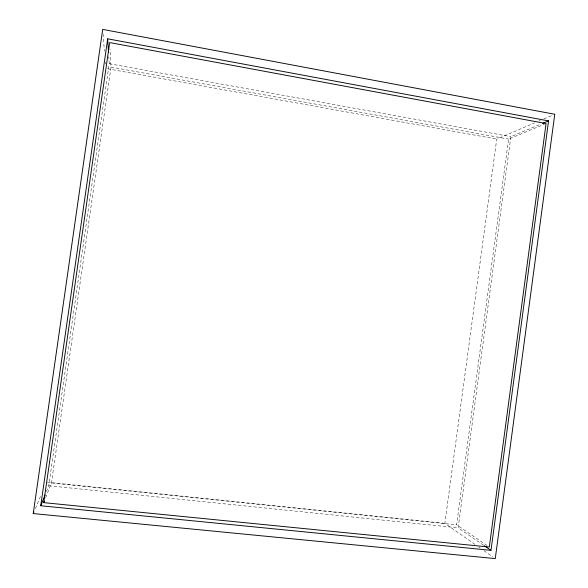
<?xml version="1.0" encoding="UTF-8"?>
<svg xmlns="http://www.w3.org/2000/svg" width="588" height="588" viewBox="0 0 588 588"><rect width="100%" height="100%" fill="white"/><g stroke="black" fill="none" stroke-linecap="round" stroke-linejoin="round"><path stroke-width="0.44" stroke-dasharray="2.94 2.21" d="M474.95 544.392L444.859 523.342L496.742 139.084L534.58 122.899M487.07 545.524L456.597 524.827L508.591 139.084L544.4 124.237M483.542 545.23L458.162 527.848L510.876 136.659L541.019 124.046M46.415 491.59L48.753 485.754L109.206 63.702L108.773 56.588M45.666 497.72L51.457 482.946L111.007 67.091L110.007 48.929M35.331 508.598L41.248 494.545M538.784 121.099L540.468 120.378M543.827 118.938L552.235 115.344M47.378 482.233L444.859 523.342M51.457 482.946L456.597 524.827M48.753 485.754L458.162 527.848M107.553 68.774L496.742 139.084M109.206 63.702L510.876 136.659M111.007 67.091L508.591 139.084M478.713 547.024L480.212 548.075M483.975 550.706L493.001 557.02M103.054 33.942L104.399 51.193M105.252 62.093L105.392 63.908"/><path stroke-width="0.88" d="M491.002 550.346L548.553 120.893L107.677 38.815L40.741 505.754L491.002 550.346L484.284 545.745M33.237 513.567L102.702 29.4L554.763 114.263L495.265 558.6L33.237 513.567L33.935 511.905M43.74 502.637L109.662 42.571L546.068 123.546L489.297 547.038L43.74 502.637L44.379 500.998M40.741 505.754L45.085 494.92M542.695 123.348L548.553 120.893M107.677 38.815L108.501 52.148"/></g></svg>
